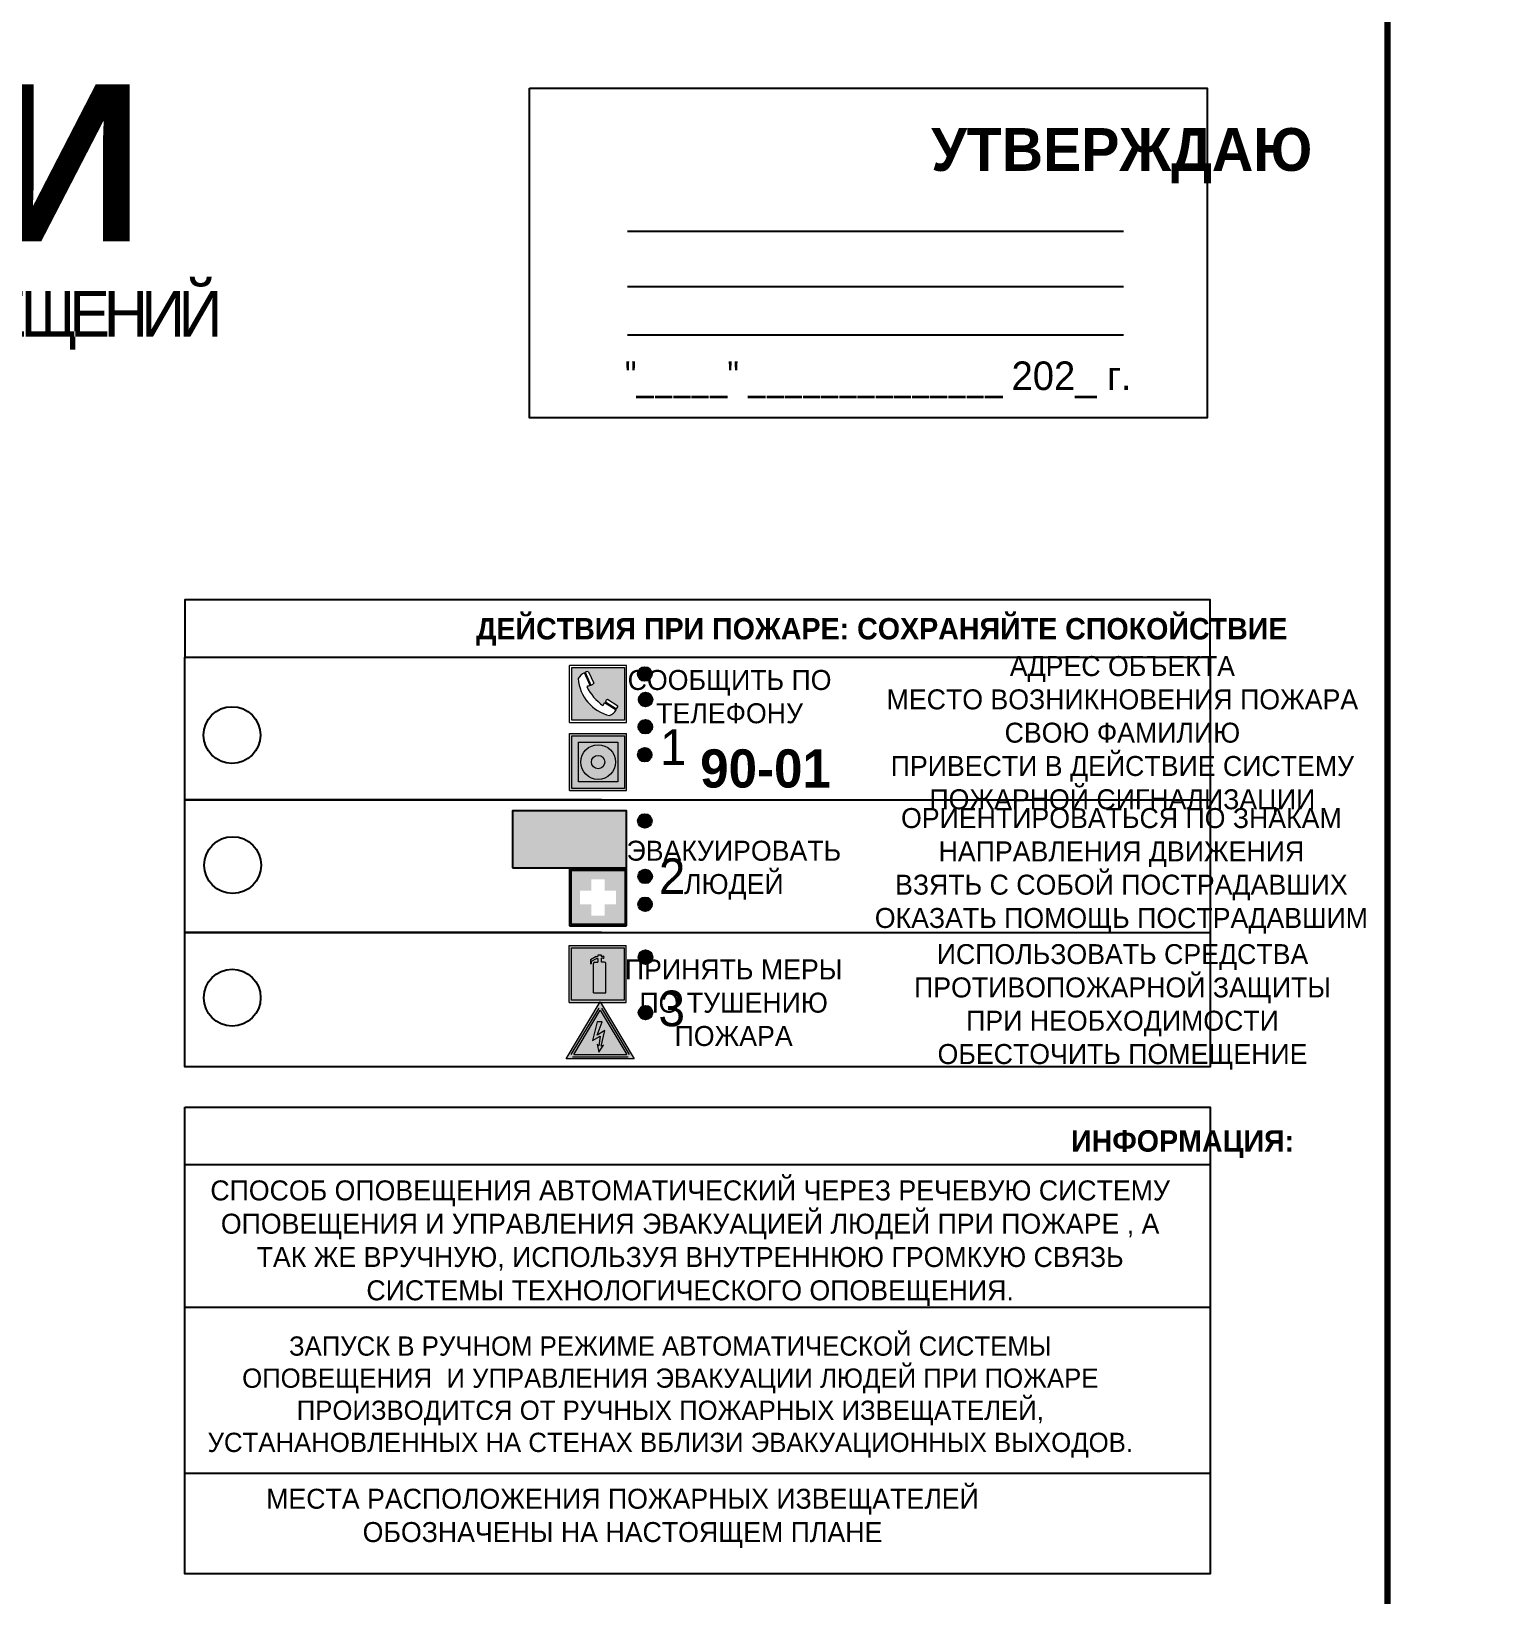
# Model space of a CAD drawing. Header units: millimetres. Extents: x 13810 to 67229, y 12374 to 21950.
# Drawn here: x 17706.6 to 17912.3, y 18859.9 to 19079 of the extents above; entities that cross this region are included whole.
import ezdxf

# ---------------------------------------------------------------- set-up
doc = ezdxf.new("R2010")
doc.units = ezdxf.units.MM
doc.styles.add('обычный', font='arial.ttf')

# ---------------------------------------------------------------- blocks, each defined once
blk = doc.blocks.new('A$C3E6D3DDE')
at = {"lineweight": 5}
h = blk.add_hatch(color=40, dxfattribs=at)
h.paths.add_polyline_path([(24.1, 1.45), (16.46, -11.35), (31.74, -11.35)])
h.paths.add_polyline_path([(24.09, -0.46), (30.03, -10.41), (18.14, -10.41)], flags=16)
h.paths.add_polyline_path([(24.54, -3.08), (23.41, -6.02), (25.13, -5.01), (24.33, -8.5), (24.82, -8.27), (23.79, -9.86), (23.4, -8.04), (23.8, -8.43), (24.04, -6.29), (22.39, -7.25), (23.44, -3.08)], flags=0)
h = blk.add_hatch(color=256, dxfattribs=at)
h.paths.add_polyline_path([(24.37, 0.03, 0.567511), (23.82, 0.03), (17.59, -10.4, 0.582454), (17.86, -10.88), (30.32, -10.88, 0.582149), (30.6, -10.4)])
h.paths.add_polyline_path([(24.09, -0.46), (18.14, -10.41), (30.03, -10.41)], flags=16)
h.paths.add_polyline_path([(24.54, -3.08), (23.41, -6.02), (25.13, -5.01), (24.33, -8.5), (24.82, -8.27), (23.79, -9.86), (23.4, -8.04), (23.8, -8.43), (24.04, -6.29), (22.39, -7.25), (23.44, -3.08)], flags=0)
h = blk.add_hatch(color=40, dxfattribs=at)
h.paths.add_polyline_path([(24.09, -0.46), (18.14, -10.41), (30.03, -10.41)])
h.paths.add_polyline_path([(24.82, -8.27), (23.79, -9.86), (23.4, -8.04), (23.8, -8.43), (24.04, -6.29), (22.39, -7.25), (23.44, -3.08), (24.54, -3.08), (23.41, -6.02), (25.13, -5.01), (24.33, -8.5)], flags=16)
at = {"color": 40, "lineweight": 5}
for p, q in [((16.46, -11.35), (24.1, 1.45)), ((24.1, 1.45), (31.74, -11.35))]:
    blk.add_line(p, q, dxfattribs=at)
at = {"lineweight": 5}
for p, q in [((17.59, -10.4), (23.82, 0.03)), ((24.37, 0.03), (30.6, -10.4)), ((18.14, -10.41), (24.09, -0.46)), ((23.44, -3.08), (22.39, -7.25)), ((23.41, -6.02), (24.54, -3.08)), ((24.54, -3.08), (23.44, -3.08)), ((24.09, -0.46), (30.03, -10.41)), ((22.39, -7.25), (24.04, -6.29)), ((25.13, -5.01), (23.41, -6.02)), ((24.04, -6.29), (23.8, -8.43)), ((24.33, -8.5), (25.13, -5.01)), ((18.14, -10.41), (30.03, -10.41)), ((23.8, -8.43), (23.4, -8.04)), ((23.4, -8.04), (23.79, -9.86)), ((23.79, -9.86), (24.82, -8.27)), ((24.82, -8.27), (24.33, -8.5)), ((17.86, -10.88), (30.32, -10.88))]:
    blk.add_line(p, q, dxfattribs=at)
at = {"color": 50, "lineweight": 5}
blk.add_line((31.74, -11.35), (16.46, -11.35), dxfattribs=at)
blk = doc.blocks.new('A$C456E1F9C')
at = {"lineweight": 5}
h = blk.add_hatch(color=242, dxfattribs=at)
h.paths.add_polyline_path([(0.51, -1.47), (0.51, -13.26), (12.29, -13.26), (12.29, -1.47)])
h.paths.add_polyline_path([(5.42, -4.95, -0.254479), (4.78, -5.4), (3.52, -2.53, -0.209735), (4.23, -2.4)], flags=16)
h.paths.add_polyline_path([(8.53, -8.6), (10.87, -10.17), (10.54, -10.76), (8.03, -9.13, -0.192251)], flags=16)
h.paths.add_polyline_path([(4.61, -5.49, 0.005518), (3.87, -5.72, 0.128647), (7.49, -10.01, 0.00809), (7.83, -9.33), (10.47, -10.97, -0.16736), (8.99, -12.25, -0.327862), (1.95, -3.95, -0.166952), (3.36, -2.62)], flags=16)
at = {"color": 242, "lineweight": 5}
for p, q in [((0, -13.77), (0, -0.97)), ((12.8, -0.97), (0, -0.97)), ((4.61, -5.49), (3.36, -2.62)), ((3.52, -2.53), (4.78, -5.4)), ((4.23, -2.4), (5.42, -4.95)), ((12.8, -13.77), (12.8, -0.97)), ((7.83, -9.33), (10.47, -10.97)), ((8.03, -9.13), (10.54, -10.76)), ((10.81, -10.12), (8.53, -8.6)), ((10.54, -10.76), (10.8, -10.3)), ((10.8, -10.3), (10.81, -10.12)), ((0, -13.77), (12.8, -13.77))]:
    blk.add_line(p, q, dxfattribs=at)
blk.add_lwpolyline([(0.51, -1.47), (12.29, -1.47), (12.29, -13.26), (0.51, -13.26)], close=True, dxfattribs=at)
for centre, radius, start, end in [((4.59, -5.34), 2.99, 114.2845, 152.1974), ((4.02, -3.27), 0.891, 76.3284, 123.7092), ((11.12, -3.31), 9.19, 183.9915, 256.6009), ((14.98, -39.1), 35.17, 107.1487, 108.4135), ((13.86, -0.94), 11.08, 205.5536, 234.8762), ((4.68, -4.59), 0.824, 276.9621, 334.0723), ((-13.31, 0.8), 23.44, 332.5487, 334.4027), ((8.94, -9.5), 0.989, 114.4092, 157.9388), ((7.87, -9.46), 3, 291.9291, 329.9329)]:
    blk.add_arc(centre, radius, start, end, dxfattribs=at)
blk = doc.blocks.new('A$C54414219')
at = {"true_color": 0xffffff}
h = blk.add_hatch(color=7, dxfattribs=at)
h.paths.add_polyline_path([(2.39, -9.45), (2.39, -18.3), (11.23, -18.3), (11.23, -9.45)], flags=0)
h.paths.add_polyline_path([(10.71, -13.87, -1), (2.92, -13.87, -1)], flags=0)
h.paths.add_polyline_path([(8.3, -13.87, -1), (5.33, -13.87, -1)], flags=0)
h.paths.add_polyline_path([(0.41, -7.47), (0.41, -20.27), (13.21, -20.27), (13.21, -7.47)])
h.paths.add_polyline_path([(0.92, -19.77), (12.71, -19.77), (12.71, -7.98), (0.92, -7.98)], flags=16)
h.paths.add_polyline_path([(11.23, -9.45), (11.23, -18.3), (2.39, -18.3), (2.39, -9.45)], flags=0)
at = {"lineweight": 5}
h = blk.add_hatch(color=242, dxfattribs=at)
h.paths.add_polyline_path([(12.71, -7.98), (0.92, -7.98), (0.92, -19.77), (12.71, -19.77)])
h.paths.add_polyline_path([(11.23, -18.3), (2.39, -18.3), (2.39, -9.45), (11.23, -9.45)], flags=16)
h.paths.add_polyline_path([(10.71, -13.87, -1), (2.92, -13.87, -1)], flags=0)
h.paths.add_polyline_path([(8.3, -13.87, -1), (5.33, -13.87, -1)], flags=0)
at = {"true_color": 0xffffff}
h = blk.add_hatch(color=7, dxfattribs=at)
h.paths.add_polyline_path([(2.39, -9.45), (2.39, -18.3), (11.23, -18.3), (11.23, -9.45)])
h.paths.add_polyline_path([(10.71, -13.87, -1), (2.92, -13.87, -1)], flags=16)
h.paths.add_polyline_path([(8.3, -13.87, -1), (5.33, -13.87, -1)], flags=0)
at = {"lineweight": 5}
h = blk.add_hatch(color=242, dxfattribs=at)
h.paths.add_polyline_path([(2.92, -13.87, 1), (10.71, -13.87, 1)])
h.paths.add_polyline_path([(8.3, -13.87, -1), (5.33, -13.87, -1)], flags=16)
at = {"color": 242, "lineweight": 5}
for p, q in [((0.41, -20.27), (0.41, -7.47)), ((0.41, -7.47), (13.21, -7.47)), ((0.41, -7.47), (13.21, -7.47)), ((13.21, -20.27), (13.21, -7.47)), ((0.41, -20.27), (13.21, -20.27))]:
    blk.add_line(p, q, dxfattribs=at)
for points in [[(0.92, -7.98), (12.71, -7.98), (12.71, -19.77), (0.92, -19.77)], [(2.39, -9.45), (11.23, -9.45), (11.23, -18.3), (2.39, -18.3)]]:
    blk.add_lwpolyline(points, close=True, dxfattribs=at)
for radius in [3.89, 1.49]:
    blk.add_circle((6.81, -13.87), radius, dxfattribs=at)
blk = doc.blocks.new('A$C32E8229D')
at = {"true_color": 0xffffff}
blk.add_hatch(color=7, dxfattribs=at).paths.add_polyline_path([(0, 0), (0, -8), (16, -8), (16, 0)])
h = blk.add_hatch(color=126)
h.paths.add_polyline_path([(0.2, -0.2), (15.8, -0.2), (15.8, -7.8), (0.2, -7.8)])
h.paths.add_polyline_path([(13.49, -2.05), (12.08, -2.05), (11.37, -2.63, 0.162397), (11.29, -2.84), (11.29, -3.63), (10.35, -3.63), (10.35, -4.05), (11.68, -4.05), (11.68, -3.48), (12.26, -4.28), (11.29, -5.1), (11.29, -6.78), (11.85, -6.78), (11.85, -5.44), (12.8, -4.64), (12.8, -5.94), (14.46, -5.94), (14.46, -5.39), (13.45, -5.39), (13.45, -3.97), (12.46, -2.59), (13.15, -2.59), (13.69, -3.34), (14.18, -3)], flags=16)
h.paths.add_polyline_path([(10.74, -1.82, 1), (11.8, -1.82, 1)], flags=16)
h.paths.add_polyline_path([(9.39, -3.59), (5.99, -3.59), (6.56, -3.03), (5.91, -3.03), (5.1, -3.83), (5.91, -4.64), (6.56, -4.64), (5.99, -4.09), (9.39, -4.09)], flags=16)
h.paths.add_polyline_path([(4.29, -1.08), (1.72, -1.08), (1.72, -6.6), (4.29, -6.6)], flags=16)
at = {"color": 126}
blk.add_lwpolyline([(16, -8), (0, -8), (0, 0), (16, 0)], close=True, dxfattribs=at)
blk = doc.blocks.new('A$C18900ED3')
h = blk.add_hatch(color=126)
h.paths.add_polyline_path([(-0.18, -0.18), (-7.02, -0.18), (-7.02, -7.02), (-0.18, -7.02)])
h.paths.add_polyline_path([(-5.89, -4.46), (-5.89, -2.77), (-4.46, -2.77), (-4.46, -1.31), (-2.77, -1.31), (-2.77, -2.77), (-1.33, -2.77), (-1.33, -4.46), (-2.77, -4.46), (-2.77, -5.89), (-4.46, -5.89), (-4.46, -4.46)], flags=16)
at = {"color": 126}
for p, q in [((-7.2, 0), (-7.2, -7.2)), ((0, 0), (-7.2, 0)), ((0, -7.2), (0, 0)), ((-7.02, -7.02), (-7.02, -0.18)), ((-7.02, -0.18), (-0.18, -0.18)), ((-0.18, -0.18), (-0.18, -7.02)), ((-7.2, -7.2), (0, -7.2)), ((-0.18, -7.02), (-7.02, -7.02))]:
    blk.add_line(p, q, dxfattribs=at)
blk = doc.blocks.new('A$C3AD82952')
at = {"true_color": 0xf5f5ff}
h = blk.add_hatch(color=7, dxfattribs=at)
h.dxf.hatch_style = 1
h.paths.add_polyline_path([(8.21, 8.73, 0.414214), (7.89, 9.05), (7.22, 9.05), (7.22, 9.92), (7.59, 9.92, 1), (7.57, 10.36), (7.22, 10.36), (7.22, 10.6), (6.43, 10.6), (6.43, 10.36), (6.01, 10.36), (4.74, 9.59), (4.74, 8.69), (4.98, 8.73), (4.98, 9.26), (6.12, 9.91), (6.43, 9.91), (6.43, 9.05), (5.76, 9.05, 0.414214), (5.44, 8.73), (5.44, 2.2), (8.21, 2.2)], flags=0)
h.paths.add_polyline_path([(12.8, 12.8), (0, 12.8), (0, 0), (12.8, 0)])
h.paths.add_polyline_path([(0.51, 12.29), (12.29, 12.29), (12.29, 0.51), (0.51, 0.51)], flags=16)
h.paths.add_polyline_path([(4.74, 9.59), (6.01, 10.36), (6.43, 10.36), (6.43, 10.6), (7.22, 10.6), (7.22, 10.36), (7.59, 10.36, -0.94586), (7.59, 9.92), (7.22, 9.92), (7.22, 9.05), (7.89, 9.05, -0.414214), (8.21, 8.73), (8.21, 2.2), (5.44, 2.2), (5.44, 8.73, -0.414214), (5.76, 9.05), (6.43, 9.05), (6.43, 9.91), (6.12, 9.91), (4.98, 9.26), (4.98, 8.73), (4.74, 8.69)], flags=0)
h = blk.add_hatch(color=242)
h.dxf.hatch_style = 1
h.paths.add_polyline_path([(12.29, 12.29), (0.51, 12.29), (0.51, 0.51), (12.29, 0.51)])
h.paths.add_polyline_path([(4.74, 8.69), (4.74, 9.59), (6.01, 10.36), (6.43, 10.36), (6.43, 10.6), (7.22, 10.6), (7.22, 10.36), (7.59, 10.36, -0.94586), (7.59, 9.92), (7.22, 9.92), (7.22, 9.05), (7.89, 9.05, -0.414214), (8.21, 8.73), (8.21, 2.2), (5.44, 2.2), (5.44, 8.73, -0.414214), (5.76, 9.05), (6.43, 9.05), (6.43, 9.91), (6.12, 9.91), (4.98, 9.26), (4.98, 8.73)], flags=16)
h = blk.add_hatch(color=7, dxfattribs=at)
h.dxf.hatch_style = 1
h.paths.add_polyline_path([(8.21, 8.73, 0.414214), (7.89, 9.05), (7.22, 9.05), (7.22, 9.92), (7.59, 9.92, 1), (7.57, 10.36), (7.22, 10.36), (7.22, 10.6), (6.43, 10.6), (6.43, 10.36), (6.01, 10.36), (4.74, 9.59), (4.74, 8.69), (4.98, 8.73), (4.98, 9.26), (6.12, 9.91), (6.43, 9.91), (6.43, 9.05), (5.76, 9.05, 0.414214), (5.44, 8.73), (5.44, 2.2), (8.21, 2.2)])
at = {"color": 242, "lineweight": 5}
for p, q in [((0, 0), (0, 12.8)), ((0, 12.8), (12.8, 12.8)), ((7.22, 10.6), (6.43, 10.6)), ((6.43, 10.6), (6.43, 10.36)), ((7.22, 10.36), (7.22, 10.6)), ((12.8, 0), (12.8, 12.8)), ((6.01, 10.36), (4.74, 9.59)), ((4.74, 9.59), (4.74, 8.69)), ((4.74, 8.69), (4.98, 8.73)), ((4.98, 9.26), (6.12, 9.91)), ((4.98, 8.73), (4.98, 9.26)), ((5.44, 2.2), (5.44, 8.73)), ((5.76, 9.05), (6.43, 9.05)), ((6.01, 10.36), (6.43, 10.36)), ((6.12, 9.91), (6.43, 9.91)), ((6.43, 9.91), (6.43, 9.05)), ((7.59, 10.36), (7.22, 10.36)), ((7.22, 9.05), (7.22, 9.92)), ((7.59, 9.92), (7.22, 9.92)), ((7.89, 9.05), (7.22, 9.05)), ((8.21, 2.2), (8.21, 8.73)), ((0, 0), (12.8, 0)), ((5.44, 2.2), (8.21, 2.2))]:
    blk.add_line(p, q, dxfattribs=at)
blk.add_lwpolyline([(0.51, 12.29), (12.29, 12.29), (12.29, 0.51), (0.51, 0.51)], close=True, dxfattribs=at)
for centre, radius, start, end in [((5.76, 8.73), 0.32, 90, 180), ((7.58, 10.14), 0.223, 273.1875, 86.8125), ((7.89, 8.73), 0.32, 0, 90)]:
    blk.add_arc(centre, radius, start, end, dxfattribs=at)

msp = doc.modelspace()

# ---------------------------------------------------------------- hatches: boundary and pattern name
at = {"lineweight": 0}
h = msp.add_hatch(color=256, dxfattribs=at)
h.dxf.hatch_style = 1
h.paths.add_polyline_path([(17791.67, 18988.91, 1), (17793.6, 18988.91, 1)])
h = msp.add_hatch(color=256, dxfattribs=at)
h.dxf.hatch_style = 1
h.paths.add_polyline_path([(17791.77, 18985.33, 1), (17793.71, 18985.33, 1)])
h = msp.add_hatch(color=256, dxfattribs=at)
h.dxf.hatch_style = 1
h.paths.add_polyline_path([(17791.73, 18981.52, 1), (17793.67, 18981.52, 1)])
h = msp.add_hatch(color=256, dxfattribs=at)
h.dxf.hatch_style = 1
h.paths.add_polyline_path([(17791.65, 18977.59, 1), (17793.58, 18977.59, 1)])
h = msp.add_hatch(color=256, dxfattribs=at)
h.dxf.hatch_style = 1
h.paths.add_polyline_path([(17791.66, 18968.32, 1), (17793.6, 18968.32, 1)])
h = msp.add_hatch(color=256, dxfattribs=at)
h.dxf.hatch_style = 1
h.paths.add_polyline_path([(17791.7, 18960.54, 1), (17793.64, 18960.54, 1)])
h = msp.add_hatch(color=256, dxfattribs=at)
h.dxf.hatch_style = 1
h.paths.add_polyline_path([(17791.7, 18956.64, 1), (17793.63, 18956.64, 1)])
h = msp.add_hatch(color=256, dxfattribs=at)
h.dxf.hatch_style = 1
h.paths.add_polyline_path([(17791.76, 18949.22, 1), (17793.69, 18949.22, 1)])
h = msp.add_hatch(color=256, dxfattribs=at)
h.dxf.hatch_style = 1
h.paths.add_polyline_path([(17791.76, 18941.45, 1), (17793.69, 18941.45, 1)])

# ---------------------------------------------------------------- linework, layer by layer
at = {"color": 2, "lineweight": 100}
for points in [[(17296.73, 19088.6), (17896.73, 19088.6), (17896.73, 18693.6), (17296.73, 18693.6)], [(17896.73, 19088.6), (18496.73, 19088.6), (18496.73, 18693.6), (17896.73, 18693.6)]]:
    msp.add_lwpolyline(points, close=True, dxfattribs=at)
for points in [[(17776.45, 19071.03), (17871.45, 19071.03), (17871.45, 19024.82), (17776.45, 19024.82)], [(17728.13, 18991.27), (17871.89, 18991.27), (17871.89, 18999.32), (17728.13, 18999.32)], [(17728.13, 18991.27), (17871.89, 18991.27), (17871.89, 18933.87), (17728.13, 18933.87)]]:
    msp.add_lwpolyline(points, close=True)
for points in [[(17790.2, 19050.98), (17859.73, 19050.98)], [(17790.2, 19043.22), (17859.73, 19043.22)], [(17790.2, 19036.43), (17859.73, 19036.43)], [(17786.54, 18971.27), (17728.13, 18971.27), (17871.89, 18971.27)], [(17786.54, 18952.7), (17728.13, 18952.7), (17871.89, 18952.7)]]:
    msp.add_lwpolyline(points)
at = {"color": 0}
msp.add_lwpolyline([(17728.13, 18928.21), (17871.89, 18928.21), (17871.89, 18862.76), (17728.13, 18862.76)], close=True, dxfattribs=at)
for points in [[(17728.13, 18920.16), (17871.89, 18920.16)], [(17728.13, 18900.16), (17871.89, 18900.16)], [(17728.13, 18876.91), (17871.89, 18876.91)]]:
    msp.add_lwpolyline(points, dxfattribs=at)
for centre, radius in [((17792.63, 18988.91), 0.966), ((17792.74, 18985.33), 0.966), ((17734.75, 18980.35), 3.98), ((17792.7, 18981.52), 0.966), ((17792.62, 18977.59), 0.966), ((17792.63, 18968.32), 0.966), ((17734.84, 18962.12), 3.98), ((17792.67, 18960.54), 0.966), ((17792.66, 18956.64), 0.966), ((17792.72, 18949.22), 0.966), ((17734.78, 18943.54), 3.98), ((17792.73, 18941.45), 0.966)]:
    msp.add_circle(centre, radius)

# ---------------------------------------------------------------- block references
for name, p, xscale, yscale, zscale in [('A$C456E1F9C', (17782.08, 18990.73), 0.625, 0.625, 0.625), ('A$C54414219', (17781.82, 18985.24), 0.625, 0.625, 0.625), ('A$C18900ED3', (17790.08, 18961.6), 1.111111111007631, 1.111111111007631, 1.111111111007631), ('A$C3AD82952', (17782.03, 18942.86), 0.625, 0.625, 0.625), ('A$C3E6D3DDE', (17771.32, 18942.06), 0.625, 0.625, 0.625)]:
    msp.add_blockref(name, p, dxfattribs=dict(xscale=xscale, yscale=yscale, zscale=zscale))
at = {"xscale": -1}
msp.add_blockref('A$C32E8229D', (17790.08, 18969.75), dxfattribs=at)

# ---------------------------------------------------------------- texts
at = {"lineweight": 0, "style": 'обычный'}
for s, insert, char_height, width, attachment_point in [('{\\fProxima Nova Rg|b1|i0|c204|p2;ПЛАН ЭВАКУАЦИИ}', (17445.23, 19071.56), 22, 493.8901, 1), ('\\pi-18,l18,t18;{\\fProxima Nova Rg|b1|i0|c204|p2;УТВЕРЖДАЮ\\H1.1997x; }', (17859.49, 19061.56), 6, 126.6484, 5), ('{\\fArial Narrow|b0|i0|c204|p34;"_____" ______________ \\fProxima Nova Rg|b0|i0|c204|p2;202_ г. }', (17825.35, 19030.14), 4, 78.6503, 5), ('{\\fProxima Nova Rg|b1|i0|c204|p2;ДЕЙСТВИЯ ПРИ ПОЖАРЕ: СОХРАНЯЙТЕ СПОКОЙСТВИЕ\\H1.6644x; }', (17825.84, 18994.82), 3, 175.1736, 5), ('\\pi-8.4,l8.4,t8.4;{\\fProxima Nova Rg|b0|i0|c204|p2;АДРЕС ОБЪЕКТА\\PМЕСТО ВОЗНИКНОВЕНИЯ ПОЖАРА \\PСВОЮ ФАМИЛИЮ\\PПРИВЕСТИ В ДЕЙСТВИЕ СИСТЕМУ \\PПОЖАРНОЙ СИГНАЛИЗАЦИИ}', (17859.58, 18980.28), 2.8, 126.6484, 5), ('{\\fProxima Nova Rg|b0|i0|c204|p2;СООБЩИТЬ ПО \\PТЕЛЕФОНУ}', (17804.51, 18985.72), 2.8, 126.6484, 5), ('{\\fProxima Nova Rg|b0|i0|c204|p2;1\\H1.1667x; }', (17796.61, 18978.66), 5, 126.6484, 5), ('{\\fProxima Nova Rg|b1|i0|c204|p2;\\H1.0714x;90-01\\fProxima Nova Rg|b0|i0|c204|p2;\\H0.93331x; \\H1.3449x; }', (17809.55, 18975.63), 5, 126.6484, 5), ('\\pi-8.4,l8.4,t8.4;{\\fProxima Nova Rg|b0|i0|c204|p2;ОРИЕНТИРОВАТЬСЯ ПО ЗНАКАМ \\PНАПРАВЛЕНИЯ ДВИЖЕНИЯ\\PВЗЯТЬ С СОБОЙ ПОСТРАДАВШИХ\\PОКАЗАТЬ ПОМОЩЬ ПОСТРАДАВШИМ}', (17859.44, 18961.31), 2.8, 126.6484, 5), ('{\\fProxima Nova Rg|b0|i0|c204|p2;ЭВАКУИРОВАТЬ \\PЛЮДЕЙ}', (17805.11, 18961.4), 2.8, 126.6484, 5), ('{\\fProxima Nova Rg|b0|i0|c204|p2;2\\H1.1967x; }', (17796.46, 18960.57), 5, 126.6484, 5), ('\\pi-8.4,l8.4,t8.4;{\\fProxima Nova Rg|b0|i0|c204|p2;ИСПОЛЬЗОВАТЬ СРЕДСТВА \\PПРОТИВОПОЖАРНОЙ ЗАЩИТЫ \\PПРИ НЕОБХОДИМОСТИ \\PОБЕСТОЧИТЬ ПОМЕЩЕНИЕ}', (17859.6, 18942.24), 2.8, 126.6484, 5), ('{\\fProxima Nova Rg|b0|i0|c204|p2;ПРИНЯТЬ МЕРЫ \\PПО ТУШЕНИЮ \\PПОЖАРА}', (17805.08, 18942.82), 2.8, 126.6484, 5), ('{\\fProxima Nova Rg|b0|i0|c204|p2;3\\H1.1967x; }', (17796.4, 18942), 5, 126.6484, 5), ('{\\fProxima Nova Rg|b1|i0|c204|p2;ИНФОРМАЦИЯ:\\H1.1997x; }', (17868.03, 18923.02), 3, 175.1736, 5), ('{\\fProxima Nova Rg|b0|i0|c204|p2;СПОСОБ ОПОВЕЩЕНИЯ АВТОМАТИЧЕСКИЙ ЧЕРЕЗ РЕЧЕВУЮ СИСТЕМУ ОПОВЕЩЕНИЯ И УПРАВЛЕНИЯ ЭВАКУАЦИЕЙ ЛЮДЕЙ ПРИ ПОЖАРЕ , А ТАК ЖЕ ВРУЧНУЮ, ИСПОЛЬЗУЯ ВНУТРЕННЮЮ ГРОМКУЮ СВЯЗЬ СИСТЕМЫ ТЕХНОЛОГИЧЕСКОГО ОПОВЕЩЕНИЯ.}', (17798.98, 18909.12), 2.8, 137.0334, 5), ('{\\fProxima Nova Rg|b0|i0|c204|p2;\\P\\pt8.1;ЗАПУСК В РУЧНОМ РЕЖИМЕ АВТОМАТИЧЕСКОЙ СИСТЕМЫ ОПОВЕЩЕНИЯ  И УПРАВЛЕНИЯ ЭВАКУАЦИИ ЛЮДЕЙ ПРИ ПОЖАРЕ ПРОИЗВОДИТСЯ ОТ РУЧНЫХ ПОЖАРНЫХ ИЗВЕЩАТЕЛЕЙ, УСТАНАНОВЛЕННЫХ НА СТЕНАХ ВБЛИЗИ ЭВАКУАЦИОННЫХ ВЫХОДОВ. }', (17796.2, 18889.82), 2.7, 131.4512, 5), ('\\pt8.4;{\\fProxima Nova Rg|b0|i0|c204|p2;\\PМЕСТА РАСПОЛОЖЕНИЯ ПОЖАРНЫХ ИЗВЕЩАТЕЛЕЙ ОБОЗНАЧЕНЫ НА НАСТОЯЩЕМ ПЛАНЕ}', (17789.5, 18872.9), 2.8, 118.5618, 5)]:
    msp.add_mtext(s, dxfattribs=dict(at, insert=insert, char_height=char_height, width=width, attachment_point=attachment_point))
at = {"color": 0, "lineweight": 0, "insert": (17595.02, 19037.22), "char_height": 8, "width": 449.2158, "attachment_point": 5, "style": 'обычный'}
msp.add_mtext('{\\fArial Black|b1|i0|c204|p34;\\H2x;\\T0.85;  \\fArial Narrow|b0|i0|c204|p34;\\H0.8x;\\W0.9;\\P\\fProxima Nova Rg|b0|i0|c204|p2;\\H0.5x;\\W1;\\C256;ПРИ ПОЖАРЕ  ИЛИ ДРУГИХ ЧРЕЗВЫЧАЙНЫХ СИТУАЦИЯХ  ИЗ ПОМЕЩЕНИЙ \\fProxima Nova Rg|b1|i0|c204|p2;\\H1.25x;\\PЗДАНИЯ УПРАВЛЕНИЯ \\fProxima Nova Rg|b1|i0|c0|p2; \\fProxima Nova Rg|b1|i0|c204|p2;КОРПУС №\\fProxima Nova Rg|b1|i0|c0|p2;3\\fProxima Nova Rg|b1|i0|c204|p2;   \\fProxima Nova Rg|b1|i0|c0|p2;\\P\\fProxima Nova Rg|b1|i0|c204|p2;ЭТАЖ \\fProxima Nova Rg|b1|i0|c0|p2;1}', dxfattribs=at)

doc.saveas('drawing.dxf')
